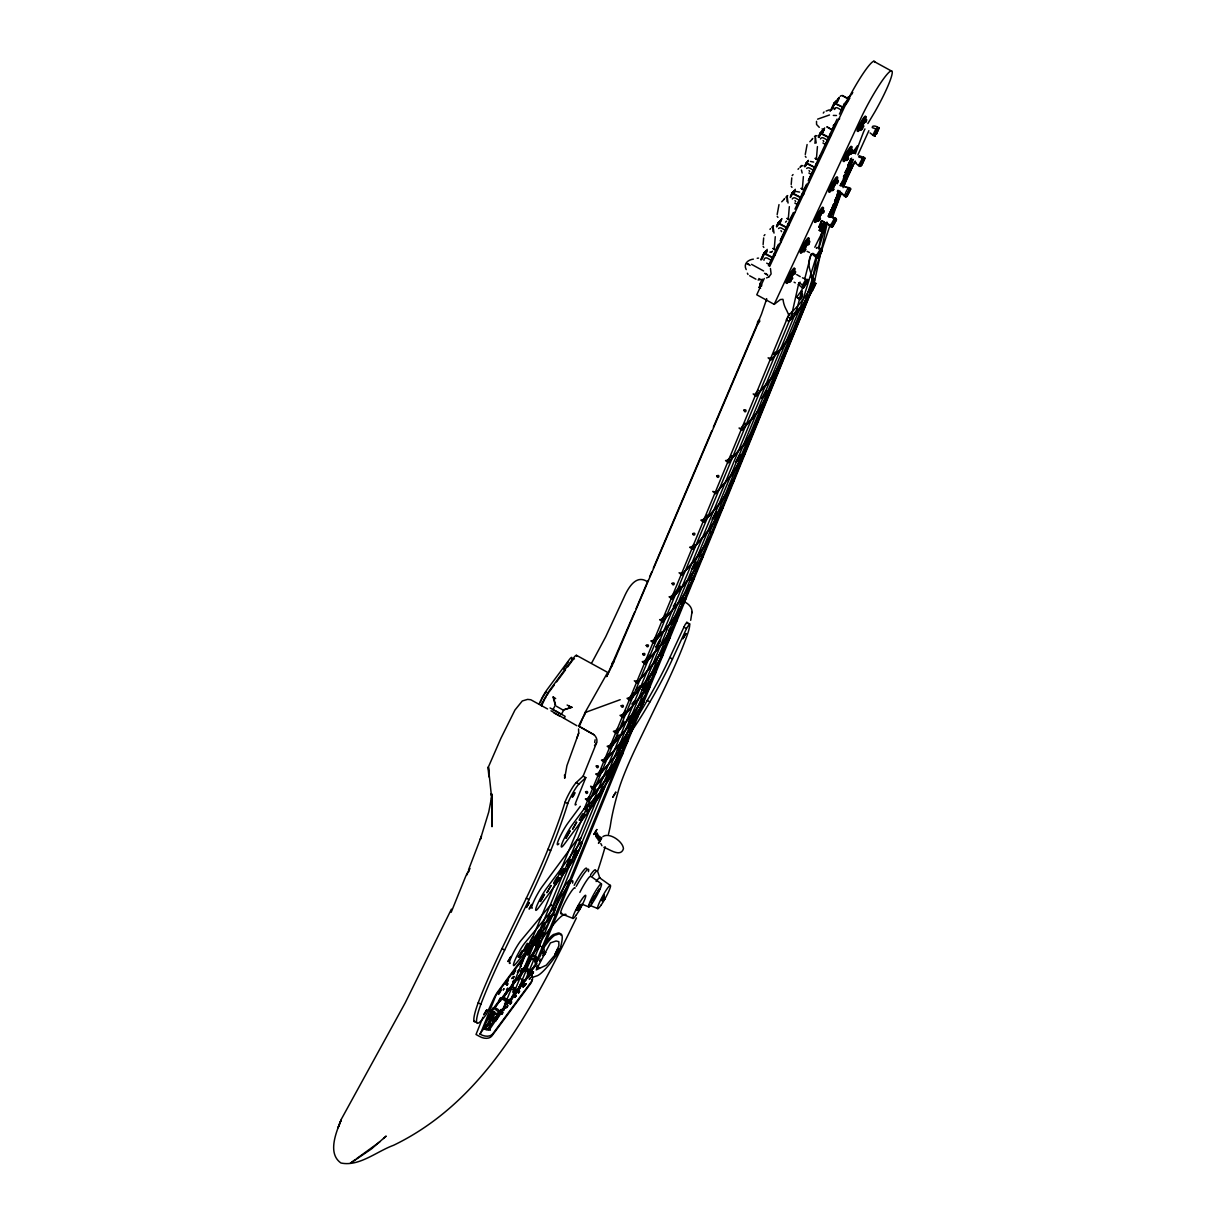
<?xml version="1.0" encoding="UTF-8"?>
<svg xmlns="http://www.w3.org/2000/svg" width="1226" height="1226" viewBox="0 0 1226 1226"><rect width="100%" height="100%" fill="white"/><g stroke="black" fill="none" stroke-linecap="round" stroke-linejoin="round"><path stroke-width="1.5" d="M822.14 229.078L821.849 230.519L819.213 230.381A2.268 1.532 22 0 0 821.987 228.526M822.14 230.243L824.868 223.163L821.466 220.649L818.907 226.979L821.42 228.343M492.178 794.678L492.009 826.707L491.595 797.789L491.81 799.383L488.362 767.062L500.944 738.221L514.951 710.038L522.291 700.965L527.594 699.387L530.781 699.74L547.578 708.98M763.108 244.572L763.66 237.951M777.161 214.535L779 204.604M791.214 184.498L791.766 177.877M805.267 154.461L807.106 144.53M522.582 983.85L517.602 991.895M524.1 982.991L522.843 984.693M772.932 231.53L773.238 227.729L774.02 233.093M786.985 201.493L787.307 197.692L788.073 203.056M814.938 143.319L815.413 137.618L816.194 142.982M863.625 157.449L859.349 155.748L858.675 156.913A26.19 23.233 43.1 0 0 862.491 158.031L863.886 159.395L860.652 166.307C858.369 165.786 862.798 160.437 863.64 158.66M488.132 1025.687L488.515 1024.584L487.657 1025.258M498.66 1012.078L494.323 1008.554L494.798 1007.527L497.787 1009.274A3.877 2.82 36.5 0 1 499.564 1013.58A3.877 2.82 36.5 0 1 495.396 1014.408L492.408 1012.661L486.017 1027.955L488.27 1028.66L496.423 1016.584L497.741 1017.35L489.235 1030.009L486.094 1029.871L484.193 1027.051L491.565 1010.868L496.959 1013.749L498.568 1012.998L499.258 1010.929M505.189 1004.079L505.281 1003.144L504.545 1003.788M536.406 959.207L537.187 958.134L534.858 960.648L529.463 957.751L525.617 966.027M844.316 196.39C845.419 193.938 846.798 187.532 849.848 188.605L846.201 196.804L841.036 193.493L841.925 193.386A26.19 25.562 63.3 0 1 844.944 196.099L846.951 196.344L850.675 189.049L849.312 187.67L844.821 186.919A26.19 25.562 63.9 0 0 848.698 187.976M845.45 197.018L849.848 188.605M850.476 188.314L848.101 193.739M802.31 296.861L801.482 290.715L796.639 297.121L798.77 298.7L801.114 298.577M579.944 907.945L580.496 906.75M830.217 226.212L834.4 218.366L836.086 218.473L832.117 226.611L826.968 223.285L827.427 223.944A26.19 25.838 -21.6 0 1 830.416 226.657L832.76 226.611L836.484 219.684L832.76 217.707M831.366 226.841L836.086 218.473M835.136 218.381L834.891 219.086M836.27 219.01L835.657 220.649M505.434 1003.343L508.621 999.849M527.349 973.505L529.019 972.816L528.712 970.9L524.897 968.279L525.418 967.268L528.36 969.092A3.877 2.82 36.5 0 1 528.988 974.363M498.568 1012.998L499.396 1011.297M514.69 990.041L514.828 989.045L514.491 990.302M528.789 971.421L529.034 970.486M535.854 960.51L537.294 958.18M801.835 249.598L807.014 240.771M515.303 991.742L515.61 990.547L514.644 992.309L512.545 991.972M594.656 742.45L595.116 739.768M766.219 301.182L766.648 298.623M599.146 889.31L597.675 892.267L599.192 889.371M507.87 1001.841L508.56 1000.232M538.75 958.088C536.191 963.176 539.563 955.805 538.612 958.793M542.704 953.414C544.559 949.476 542.474 954.012 542.75 953.123M802.815 287.911L807.106 281.643L803.536 287.803L801.666 287.282A26.19 20.352 19.7 0 0 798.632 284.769L799.015 282.762L804.179 285.964L807.934 280.126L804.179 285.964M803.536 287.803L807.336 282.286M807.98 280.447L807.719 279.39L803.459 286.087M492.147 794.126L488.76 811.949L480.347 839.381L481.45 836.071L468.547 869.832M809.88 292.539L816.822 257.307M818.646 248.035L822.309 229.492M506.675 1001.535L507.012 1000.278M528.59 971.682L528.927 970.44M787.628 279.513L787.828 280.248M827.198 223.285L813.497 286.179L539.823 957M499.947 1013.074L501.02 1010.73L499.626 1013.366M507.825 1001.381L507.349 1002.408M508.545 1002.393L509.541 1001.213M520.744 983.696L520.345 984.938L520.835 983.758M791.475 315.741L798.785 283.16M491.013 1024.63L488.837 1024.154L490.691 1019.158L489.925 1022.699M564.558 776.732L564.68 778.311L566.918 765.683L578.703 733.117L578.565 728.934M516.958 991.206L518.46 989.765M521.387 985.183L522.399 983.727M523.042 984.417L523.793 982.838M522.184 950.502L518.169 957.138L519.487 955.728M539.271 929.967L535.256 936.603L536.574 935.193M535.026 966.609L536.145 964.295L534.812 966.563M802.739 286.685L796.655 310.27L511.411 998.746L508.836 999.987M804.593 279.421L811.137 254.012M599.514 838.354L598.38 840.285L594.916 832.684M690.682 620.325L691.954 612.249M877.54 127.918C878.398 126.339 871.487 124.669 872.238 127.596A26.19 19.049 36.6 0 0 875.946 128.837L877.418 130.125L874.766 136.163L877.418 130.125M785.529 222.151L786.556 221.155M766.465 299.558L761.407 314.362L713.379 427.138M799.582 192.114L796.318 191.471M813.635 162.077L810.371 161.434M801.436 304.6L816.393 256.142M818.616 248.955L826.922 222.029M590.457 902.275L593.001 898.535M591.468 900.88L590.809 902.98L591.897 900.206M830.615 187.624L830.753 188.697M835.105 181.157L835.412 179.64L835.197 181.065M840.117 192.084L837.021 198.106L838.936 192.865L836.76 196.237L834.569 201.524L840.331 192.574M832.117 226.611L836.285 219.239M830.523 187.731L830.6 188.988M830.247 224.419L805.85 298.684L524.743 981.658M832.623 217.171L840.362 193.616M557.891 948.847L554.704 954.916L558.887 945.798L558.826 941.675L556.068 940.986L550.443 942.886L536.237 969.919L546.26 965.184L554.137 955.882M816.363 248.372L816.868 247.391A26.19 24.045 11.3 0 0 820.776 248.541L822.125 249.874L817.987 256.586L812.823 253.322L812.869 254.701A26.19 24.06 11.6 0 1 815.857 257.337L818.003 257.721L819.382 255.912L821.895 251.069L820.546 249.721M816.087 256.157L820.776 248.541M817.236 256.786L821.926 249.169M821.696 250.349L820.746 252.51M816.148 218.657L819.382 212.129M823.443 212.665C823.964 207.439 815.029 225.875 820.47 218.412M801.804 249.276L803.674 245.185M842.921 185.57L843.227 184.084L841.726 185.938M794.846 273.812C795.965 268.341 787.184 284.34 791.184 280.493M507.947 1000.952L507.089 1002.653M579.729 906.152L578.396 909.248M499.288 1011.235L497.955 1013.611M580.48 906.903L578.365 910.32M501.051 990.21C501.526 986.7 496.04 998.408 499.687 992.891M553.003 906.811L553.125 905.83L552.604 906.397M846.614 101.942L846.492 102.923M601.368 838.431L600.602 840.208M576.894 738.037L578.703 733.117M837.358 191.578L837.818 190.306M793.605 193.034L795.322 189.294M527.624 944.342C528.483 939.223 520.728 955.437 525.709 948.035M533.31 937.492C534.567 932.756 527.471 945.154 530.398 942.717M816.516 121.343L816.562 124.47L819.259 127.335M507.84 1000.906L506.43 1003.236M858.997 127.014L861.096 122.585M492.5 1014.791L492.484 1017.626L495.503 1019.496L496.974 1019.158L505.648 1006.607L503.595 1010.224L502.108 1010.561M493.817 1015.603L493.802 1017.013L495.304 1017.948L497.741 1014.73L499.043 1015.542M845.281 156.177L845.112 158.062M563.73 869.632C565.462 864.391 558.167 876.329 560.772 874.766M589.323 806.294C591.085 800.471 583.024 814.938 586.825 810.8M865.725 122.431C867.947 115.045 857.694 133.465 862.552 128.194M451.183 912.282L465.405 877.065A7.356 0.935 -61.3 0 1 470.033 868.529M482.983 1017.212L476.01 1034.483L479.366 1036.322A9.287 6.253 22 0 0 491.871 1035.985L530.889 983.267A9.287 6.253 22 0 0 531.686 979.942M474.86 1021.856A43.186 5.486 -61.3 0 1 473.926 1020.921A80.426 10.206 -61.3 0 1 478.201 1002.776A161.817 20.551 -61.3 0 1 501.97 948.572L526.337 898.152A177.203 22.497 -61.3 0 0 547.991 849.22A292.324 37.117 -61.3 0 0 565.048 802.156A13.103 1.67 -61.3 0 1 570.381 791.107A13.103 1.67 -61.3 0 1 576.266 782.54L583.116 776.135L596.602 742.741A8.505 6.176 36.5 0 0 594.212 734.864L578.672 726.114L594.212 734.864M529.05 972.57L528.835 972.479A9.287 6.253 22 0 1 531.747 981.152L492.714 1033.886A9.287 6.253 22 0 1 480.224 1034.208L496.116 994.945L541.264 934.243L535.563 949.093M583.116 776.135L585.798 777.606L575.944 801.988A9.256 1.18 -61.3 0 0 576.205 804.394M819.213 230.381L821.91 223.868L824.868 223.561M819.826 230.488L822.385 224.159M820.378 230.672L822.937 224.343M821.543 228.174L824.102 221.845L821.864 220.619L819.305 226.963L821.068 224.573M820.914 230.749L823.474 224.404M821.849 228.68L824.408 222.35M821.42 230.687L824.7 222.749M821.849 230.519L824.868 223.163M538.214 948.893L540.497 942.748L536.605 947.683M876.329 134.232L878.965 128.178L876.329 134.232L874.552 133.726M845.204 156.208L844.53 158.384L845.404 157.847M621.306 753.821L624.203 746.757M625.643 743.217L808.026 295.941M811.627 287.099L814.508 280.034C809.589 272.387 806.371 262.134 811.673 253.828M579.27 726.574L585.032 712.551L607.161 673.319M589.461 796.348A472.378 318.775 22.3 0 1 587.239 798.708L585.369 798.954L588.036 801.084L606.962 779.154L622.072 755.124L622.716 753.546L621.275 752.733A472.378 318.775 22.3 0 1 617.475 759.262L599.775 781.851L593.093 788.87L591.637 788.073L590.625 786.218L593.736 787.291L612.571 765.484L627.605 741.546L625.934 741.286M601.935 769.039A460.394 310.684 22.3 0 1 597.583 773.729L595.698 773.974L598.38 776.104L617.076 754.465L631.972 730.727L632.616 729.148L630.961 728.872M609.766 752.856A454.172 306.5 22.3 0 1 603.33 759.859L601.46 760.12L604.127 762.25L622.716 740.765L637.489 717.179L638.148 715.601L636.692 714.804M619.176 734.757A448.777 302.853 22.3 0 1 609.092 746.006L607.207 746.251L609.889 748.381L628.371 727.033L643.052 703.586L643.696 701.992L642.026 701.732M617.873 728.336A440.042 296.968 22.3 0 1 615.283 731.064L613.398 731.324L616.08 733.439L634.409 712.321L644.524 697.042L649.565 687.51L648.125 686.713A440.042 296.968 22.3 0 1 644.493 693.027M625.72 711.034A433.069 292.248 22.3 0 1 621.889 715.11L620.019 715.371L622.685 717.486L640.891 696.537L655.91 671.909L654.255 671.633M633.995 692.675A426.219 287.635 22.3 0 1 628.953 698.084L627.068 698.33L629.75 700.46L647.818 679.679L662.071 656.799L662.714 655.22L661.274 654.423M650.301 654.761A411.047 277.382 22.3 0 1 644.125 661.412L642.255 661.657L644.922 663.787L662.699 643.405L676.66 620.908L677.304 619.329L675.863 618.532M661.197 631.39A402.925 271.911 22.3 0 1 652.722 640.662L650.853 640.907L653.519 643.037L671.143 622.869L680.782 608.234L685.595 599.008L684.139 598.211A402.925 271.911 22.3 0 1 680.706 604.265M666.408 614.211A394.695 266.364 22.3 0 1 661.534 619.391L659.649 619.651L662.331 621.766L679.786 601.828L693.426 579.76L694.069 578.182L692.629 577.385A394.695 266.364 22.3 0 1 690.958 580.404M680.43 586.166A385.975 260.464 22.3 0 1 670.99 596.541L669.105 596.801L671.787 598.916L689.058 579.208L702.529 557.386L703.172 555.807L701.732 555.01M693.947 544.497A365.026 246.334 22.3 0 1 691.556 546.965L689.686 547.21L692.353 549.34L709.21 530.199L722.252 508.943L722.896 507.365L721.455 506.568A365.026 246.334 22.3 0 1 719.049 510.92M707.402 515.012A355.417 239.852 22.3 0 1 702.743 519.901L700.858 520.161L703.54 522.276L720.198 503.411L729.194 489.634L733.684 480.853L732.244 480.056A355.417 239.852 22.3 0 1 729.056 485.772M731.983 455.582A332.077 224.097 22.3 0 1 727.447 460.302L725.562 460.547L728.244 462.677L744.412 444.471L756.749 424.15L757.407 422.572L755.737 422.311M588.036 801.084L607.606 777.575L622.716 753.546M593.093 788.87L593.736 787.291M598.38 776.104L617.735 752.887L632.616 729.148M604.127 762.25L623.375 739.186L638.148 715.601M609.889 748.381L629.015 725.455L643.696 701.992M616.08 733.439L635.053 710.743L645.167 695.464M622.685 717.486L641.535 694.958L651.558 679.802M629.75 700.46L648.462 678.101L662.714 655.22M637.643 681.35L634.317 680.813L636.999 682.928L655.573 660.768L669.672 638.087L668.231 637.29A418.618 282.501 22.3 0 1 664.707 643.451M644.922 663.787L663.358 641.826L677.304 619.329M653.519 643.037L671.787 621.291L681.426 606.655M662.331 621.766L680.43 600.25L694.069 578.182M671.787 598.916L689.717 577.63L703.172 555.807M682.376 573.354L679.066 572.803L681.733 574.933L694.177 560.665L708.705 539.808L712.689 532.421L711.019 532.145M789.82 313.764L786.28 319.94L788.839 321.35L790.663 319.526L791.276 315.94L800.21 307.45M692.353 549.34L709.869 528.621L722.896 507.365M703.54 522.276L720.842 501.832L729.838 488.055M716.061 492.009L712.735 491.457L715.417 493.588L727.432 479.872L741.362 459.857L745.132 452.746L743.462 452.471M728.244 462.677L745.056 442.892L757.407 422.572M742.374 428.579L739.048 428.043L741.73 430.157L758.266 410.741L770.342 390.803L768.901 390.006A319.542 215.638 22.3 0 1 766.679 394.098M756.503 394.496L753.178 393.96L755.86 396.075L772.089 377.087L780.364 364.291M771.43 358.39L768.104 357.854L770.786 359.969L782.111 347.219L794.954 328.629L798.387 321.994L796.716 321.733M788.839 321.35L791.95 316.369M790.663 319.526L789.988 319.097L791.046 319.143L792.333 315.986M797.528 310.484L795.873 314.04L795.184 313.626L796.839 310.071M795.536 313.228L796.226 313.641L800.701 308.354L815.872 283.436L813.313 282.011L811.076 285.045M800.317 307.527L803.398 304.906L806.723 298.837M810.463 293.137L533.325 968.908L530.766 970.134M715.417 493.588L731.861 475.014L745.132 452.746M804.716 301.611L805.421 301.994L807.52 298.991L810.723 292.692M813.604 285.98L812.056 289.597L812.792 289.949L814.34 286.332M681.733 574.933L698.789 555.516L712.689 532.421M733.684 480.853L733.041 482.431L731.6 481.634M685.595 599.008L684.951 600.587L683.495 599.79M649.565 687.51L648.922 689.089L647.466 688.292M655.91 671.909L655.266 673.488L653.826 672.691M636.999 682.928L654.914 662.346L669.672 638.087M617.368 759.292L627.605 741.546M812.302 289.137L813.037 289.489L815.872 283.436M837.205 183.364C839.795 175.579 829.358 193.8 834.017 189.095A6.161 0.782 -61.3 0 1 832.684 189.294A6.161 0.782 -61.3 0 1 837.297 181.08A6.161 0.782 -61.3 0 1 837.159 183.747M800.716 306.362L518.567 988.815M812.409 275.835L811.26 277.367L814.508 280.034A210.719 142.201 22.3 0 1 803.689 298.608L800.317 302.914A210.903 142.323 22.3 0 1 788.701 314.898L584.066 809.145L592.419 801.973L601.169 791.674L609.445 778.97L618.425 760.902M790.739 317.503L502.905 1009.075L500.407 1010.408M817.987 256.586L822.125 249.874M520.437 966.747L521.142 965.414M802.31 285.459L805.926 279.252L807.75 279.819M598.196 891.149L599.652 889.279M808.624 244.449C811.428 235.821 800.134 256.694 806.049 249.184M634.593 612.172L606.625 676.66L612.356 665.013M636.095 608.648L648.094 580.45M649.596 576.925L651.849 571.653M653.351 568.128L711.877 430.663M759.706 320.017A5.594 3.785 23.1 0 0 757.745 324.062L612.065 665.856A5.594 3.785 23.1 0 1 614.027 661.81M787.92 278.7L791.598 272.003M859.702 127.366L861.296 123.642L859.349 126.125M466.968 874.858L467.566 873.571M522.506 961.475C523.992 956.173 517.188 970.256 521.801 962.87M529.739 951.698C531.64 946.794 525.525 956.801 527.9 954.901M537.678 959.207L537.524 960.602M838.722 190.888L837.91 193.11L839.212 191.179M539.011 930.657L538.168 932.434M851.472 94.264A10.191 1.287 -61.3 0 1 848.315 97.053L847.335 99.076M849.511 98.494L848.315 97.053M829.343 217.109L840.714 192.788M843.059 187.624L854.783 161.74M857.909 154.844L868.866 130.692M838.599 190.505L837.067 194.796L839.028 192.145M635.758 719.386A69.453 8.812 -61.3 0 0 647.251 700.429A67.415 8.551 -61.3 0 0 669.825 657.504L685.104 624.632L686.805 622.333L689.64 623.881A57.224 7.264 -61.3 0 1 686.775 636.325A152.668 19.386 -61.3 0 1 662.346 692.843L637.811 743.615A103.26 13.103 -61.3 0 0 619.038 788.533A430.326 54.634 -61.3 0 0 610.655 823.703L610.211 826.569A466.217 59.185 -61.3 0 1 608.464 834.216M628.003 736.044A69.453 8.812 -61.3 0 0 649.933 701.9A67.415 8.551 -61.3 0 0 672.507 658.975L686.775 627.988L689.64 623.881M859.794 125.037L858.782 128.378M582.365 816.01C585.676 808.041 576.251 823.642 580.281 819.658M556.773 879.364C560.083 871.456 550.643 886.996 554.688 882.996M569.86 861.679C572.849 853.158 562.673 872.851 568.849 863.61M576.419 852.836C579.729 844.867 570.305 860.453 574.32 856.468M851.043 153.802C855.411 143.519 843.381 163.15 848.392 158.399M488.76 1018.668L491.09 1013.657M494.614 1011.465L489.91 1019.955L493.756 1011.665M494.185 1014.132L492.346 1018.254L494.875 1019.725M495.227 1019.143L496.423 1016.584M497.741 1017.35L495.856 1021.089L494.4 1021.473M544.068 951.545A3.877 2.82 36.5 0 0 542.29 947.238L539.317 945.491L532.697 954.426L532.222 955.452L536.559 958.977M539.317 945.491L533.325 953.966M760.779 259.881L763.982 252.847M776.441 226.442L778.035 222.81M790.494 196.405L792.088 192.773M804.547 166.368L806.141 162.951M818.6 136.331L820.194 132.914M830.14 111.321L834.262 102.662M761.346 259.284L764.534 252.249M776.993 225.845L778.587 222.213M790.249 197.509L792.655 192.175M805.099 165.771L806.708 162.353M818.37 137.435L820.761 132.316M831.626 109.099L834.814 102.279M761.898 258.686L765.085 251.652M776.748 226.948L779.016 221.753M790.816 196.911L793.207 191.578M804.869 166.874L807.26 161.755M818.922 136.837L821.313 131.718M831.381 110.202L835.381 101.681M761.53 259.728L765.514 251.192M777.315 226.35L779.705 221.232M792.165 194.597L793.758 190.98M805.421 166.276L807.827 160.928M820.286 134.523L821.88 131.121M832.607 107.827L835.933 101.084M764.472 254.012L766.204 250.456M778.663 224.036L780.257 220.419M792.594 193.938L794.325 190.367M806.785 163.962L808.378 160.33M819.106 137.266L822.431 130.293M834.891 103.888L836.484 100.486M765.622 252.786L767.215 249.368M779.813 222.81L781.406 219.178M821.849 132.623L823.581 129.297M835.105 104.302L837.634 99.245M779.935 223.301L781.943 218.611M821.573 133.757L824.102 128.715M836.178 103.153L838.707 97.881M765.622 254.472L767.215 251.069M793.728 194.398L795.337 190.98M822.646 132.607L824.638 127.918M836.301 103.229L839.228 97.314L837.634 100.716M822.784 132.469L824.378 129.052M837.511 101.927L838.967 98.448M762.204 279.13L759.875 284.11A6.728 0.858 -61.3 0 1 759.139 287.451L760.61 288.263M768.426 265.827L778.556 244.189M780.119 240.848L793.391 212.481M794.954 209.14L806.662 184.115M808.225 180.774L837.097 119.091M839.427 114.11L844.086 104.149L847.978 99.26M765.729 253.721L772.564 257.46L769.269 264.862M772.886 248.48L775.92 250.135L778.112 245.43M781.039 239.177L786.464 227.607L777.728 223.301M786.939 218.427L789.973 220.098L792.165 215.393M804.133 193.677L800.517 197.57L797.298 204.436L794.8 203.072M800.992 188.39L804.026 190.061L806.233 185.356M809.16 179.088L814.692 167.395L807.903 163.61M815.06 158.353L818.094 160.024L820.286 155.319M831.105 134.845L825.42 144.362L822.922 142.998M835.075 123.719L832.148 129.987L826.83 126.799L832.255 129.849M842.691 107.444L841.465 110.064L837.726 108.011A2.621 2.329 43 0 0 834.262 109.482M764.258 278.471L756.764 294.792L774.204 304.354L780.426 299.527L782.893 299.313A5.256 2.023 -79.8 0 1 783.261 300.784L783.368 301.642A28.229 20.535 36.5 0 0 786.74 310.484L788.701 314.898M769.667 266.425L845.373 105.16L844.086 104.149L845.572 104.946L847.626 102.034M859.809 164.805L861.648 165.234L864.882 158.323L863.518 156.943M451.413 909.156L405.254 1002.745L341.242 1119.369L338.054 1127.767L341.073 1120.166C336.139 1132.318 327.25 1153.528 340.981 1163.014C359.095 1166.861 376.857 1151.321 393.577 1145.283C485.864 1100.657 533.8 1005.642 576.435 917.876M847.181 153.771L849.266 149.495M473.926 1020.921L476.608 1022.377A80.426 10.206 -61.3 0 1 480.883 1004.247A161.817 20.551 -61.3 0 1 504.668 950.043L529.019 899.623A177.203 22.497 -61.3 0 0 550.673 850.691A292.324 37.117 -61.3 0 0 567.73 803.628A13.103 1.67 -61.3 0 1 573.063 792.578A13.103 1.67 -61.3 0 1 578.948 784.012L585.798 777.606M821.405 222.396L822.11 221.002M531.119 906.366C533.923 899.455 526.169 913.447 530.337 907.761M500.79 990.823L500.07 992.202M493.159 1008.354L491.09 1011.649L492.852 1008.048M498.507 1001.121L500.576 997.826L498.813 1001.443M514.935 971.942C517.893 964.877 509.924 979.053 514.154 973.337M579.898 840.469L580.603 838.201L578.948 840.592M506.905 990.286L507.809 988.049L506.476 989.857M513.725 980.08L512.805 982.317L514.154 980.509M520.222 971.789L522.291 968.494L520.529 972.095M812.777 138.446L812.102 139.243M798.724 168.483L798.049 169.28M784.671 198.52L783.996 199.317M770.602 228.557L769.943 229.354M816.363 159.38L817.435 146.584M802.31 189.417L803.382 176.621M788.257 219.454L789.329 206.658M774.188 249.491L775.276 236.695M840.454 191.256L828.148 216.45L831.504 209.309L829.174 214.964L833.159 209.631L836.607 201.984L835.167 206.382L828.715 216.588M842.921 186.229L855.242 161.035M521.081 952.97L521.556 952.035M558.857 951.223L560.588 947.07A101.513 12.888 -61.3 0 0 558.949 933.936L555.96 934.932A54.879 6.973 -61.3 0 0 545.325 945.537A18.329 2.329 -61.3 0 0 542.857 949.246M596.495 837.71L596.832 836.806M849.174 99.183L848.04 101.329M488.668 1023.894L487.519 1025.656L488.638 1024.584M489.695 1028.415L490.446 1026.698L489.572 1027.005M497.22 1017.887L497.695 1016.875L496.867 1017.09M504.407 1008.262L505.005 1006.914M504.514 1008.17L503.779 1009.826L502.032 1009.826M511.748 998.225L512.299 997.044M511.027 999.987L511.763 998.316M519.088 988.233L520.008 986.087M518.261 990.271L518.981 988.631L518.092 988.968M526.215 978.838L525.632 980.11L523.885 980.11M579.821 908.696L579.055 910.443L581.369 906.106L579.944 908.297M593.599 799.567L592.204 803.061L592.924 802.586M615.253 767.951L601.2 791.644L584.266 809.237M562.826 871.471L563.316 870.521M575.622 854.645C569.799 868.253 584.833 840.622 575.392 854.767M833.465 182L835.121 179.808L830.983 186.72L832.776 183.134M834.554 222.887L835.151 221.722M491.856 1011.986L493.143 1009.688M529.755 958.885L530.322 957.797M846.829 196.482L850.675 189.049M839.09 119.443L839.626 118.631M507.227 1001.749L502.982 998.117L510.108 988.187L513.05 990.01A3.877 2.82 36.5 0 1 514.675 994.332M505.02 994.592L506.706 991.374L494.798 1007.527M510.108 988.187L502.982 998.117M517.801 978.517L522.015 970.456L528.636 961.536M518.721 977.98L520.422 974.731M526.107 966.364L527.793 963.146M531.502 959.345L532.038 958.349L534.965 960.173A3.877 2.82 36.5 0 1 536.605 964.494M812.792 289.949L809.436 295.849M573.891 795.306C577.952 786.831 569.155 801.513 573.492 795.996M507.319 982.424C511.349 973.934 502.599 988.631 506.92 983.114M543.026 935.162C547.057 926.672 538.306 941.369 542.643 935.852M578.549 908.512L578.09 909.845M579.653 907.93L579.806 907.225M558.091 952.004C562.106 943.974 553.907 956.648 557.309 953.307M526.782 946.135C519.533 962.502 535.425 933.691 526.659 946.687M577.385 910.29L580.48 904.527M580.143 906.167L577.844 910.305L580.909 906.106L580.128 906.642M578.059 910.305L580.067 906.167M603.82 899.072L603.958 898.214M860.407 123.933L861.035 122.753M503.181 990.026L503.809 988.922M862.491 163.027L864.621 157.602M581.339 817.941L581.875 816.976M578.304 907.501L577.216 909.784L578.473 907.225M564.389 718.344L565.109 716.352L555.148 710.559M603.882 895.7L601.614 900.053L603.974 895.792M602.456 900.911L604.464 897.294M504.805 995.635L513.832 981.842M512.299 985.122L514.062 981.949M515.732 990.332C515.027 992.83 514.184 986.24 511.273 987.16L518.429 977.245L521.341 979.099A3.877 2.82 36.5 0 1 522.889 983.436M518.429 977.245L511.273 987.16M517.449 980.003L524.605 970.088L527.517 971.957A3.877 2.82 36.5 0 1 529.065 976.279M518.475 977.965L520.238 974.793M524.054 971.069L524.605 970.088M820.148 253.675L817.037 258.058M852.07 159.656L847.733 165.648L850.844 158.767M832.316 227.055L836.484 219.684M500.208 1001.32L502.231 998.087M520.376 966.701L521.035 965.644M522.123 971.482L524.146 968.249M508.1 1000.631L508.913 999.91M591.913 662.546L605.705 636.8L623.927 597.568C627.743 588.848 635.635 573.967 647.159 581.553M854.323 153.066L857.464 145.771L853.143 151.978M506.89 985.336L507.702 984.049M513.066 978.179L513.878 976.892M529.034 953.092L528.253 954.395M600.219 840.913L598.441 843.319L601.43 837.925M818.723 214.611L816.21 218.933L819.29 212.359M520.023 954.885L520.56 953.951M793.053 174.567L792.165 175.609M764.932 234.641L764.043 235.683M822.033 153.296L822.876 152.315M807.98 183.333L808.808 182.352M793.927 213.37L794.755 212.389M779.859 243.407L780.701 242.426M512.912 978.363L514.092 976.524M518.95 969.95L517.341 972.448M508.346 990.256L509.725 988.018M599.483 889.586C595.897 895.332 602.027 884.911 598.748 890.061M601.859 837.971L595.192 834.017L595.606 834.891M863.211 127.182L863.901 126.017M587.346 810.018L587.882 809.099M555.209 882.199L555.746 881.295M561.753 873.356L562.29 872.452M489.741 1017.841L490.4 1016.752M534.444 966.824L532.299 968.356M824.071 111.949L823.274 113.068M833.205 125.757L833.956 124.715M833.251 225.124L833.91 224.051M853.817 153.357L855.763 149.051L852.545 153.434M804.333 244.035L806.11 241.353M503.411 989.627L503.978 988.738M851.503 160.146L848.653 163.993L851.656 158.123M817.773 257.828L821.895 251.069M557.861 953L556.022 955.759A101.513 12.888 -61.3 0 1 536.911 975.865L533.938 976.861A67.537 8.582 -61.3 0 1 531.885 972.632M468.347 872.176L469.083 871.042M535.486 944.618C541.509 933.691 532.528 946.702 535.134 945.123M517.878 971.436L518.46 970.548M530.153 972.846L531.486 970.594L530.276 972.8M530.873 942.043L531.41 941.2M507.089 984.907L507.916 983.681M511.671 978.578L512.744 977.045M861.694 121.65L862.322 120.684M875.946 128.837L872.774 135.304L875.042 135.963M877.096 129.466L874.429 136.086M875.701 134.354L878.751 127.443L878.69 128.393M861.832 164.131L860.943 165.433M861.786 121.42L862.445 120.409M599.928 793.115L600.433 792.318M502.384 1013.044C500.177 1017.319 504.361 1009.35 502.369 1013.504M540.283 959.943C538.076 964.218 542.26 956.249 540.268 960.387M847.457 194.827L846.093 196.727L850.062 189.371M518.46 987.497L519.747 988.325L517.418 989.643M526.26 979.267L523.793 980.386M510.89 1002.776L511.656 1001.765L510.093 1004.293L511.487 1002.148L510.277 1003.895L510.813 1003.205M532.82 972.938L533.54 971.866L532.007 974.44L533.295 972.157L532.207 974.042L532.743 973.367M537.463 966.655L538.245 965.628L536.666 968.157L538.061 966.011L536.865 967.758L537.402 967.084M791.46 272.279L788.012 278.624L790.172 275.589M842.676 183.915L845.618 177.985L840.99 185.739M562.887 709.946L556.543 706.314M519.104 991.911C516.667 996.064 521.265 988.325 519.012 992.324M523.763 985.627L524.529 984.601L522.92 987.114L524.299 984.938L523.134 986.715L523.655 986.026M513.188 996.094L514.046 994.592M798.356 284.585L800.072 282.103M848.361 98.632L849.02 97.758M840.239 185.708L840.99 184.62M504.821 1007.987L505.602 1006.868M512.207 997.949L510.629 999.313M542.551 955.59L544.635 952.617M833.91 103.199L842.86 107.275L835.963 103.582M819.857 133.251L828.623 137.496M805.788 163.288L814.692 167.395M791.735 193.325L800.517 197.57M763.629 253.399L772.395 257.644M848.821 149.986L845.756 155.12L848.974 149.71M862.491 158.031L858.675 165.403L859.962 166.506M863.886 159.395L860.652 166.307M861.648 165.234L864.882 158.323M594.503 745.577L596.602 742.741M818.907 226.979L820.792 224.435M821.91 223.868L821.772 224.036A2.268 1.532 22 0 0 824.776 224.174A2.268 1.532 22 0 0 824.102 221.845M757.745 324.062L759.844 321.227M796.762 297.09L799.429 298.792L802.448 293.842M554.382 684.874L549.922 690.897A12.061 1.532 -61.3 0 0 549.248 691.832M556.604 681.871L565.508 669.84M567.73 666.837L572.19 660.829M580.327 806.325L567.914 823.09A13.884 1.762 -61.3 0 0 558.964 838.952A13.884 1.762 -61.3 0 0 558.903 843.749M586.61 805.482L571.944 825.297A13.884 1.762 -61.3 0 0 562.428 842.461A13.884 1.762 -61.3 0 0 564.266 844.3L597.001 800.088A13.884 1.762 -61.3 0 0 605.307 785.651M529.463 957.751L536.068 948.832M491.565 1010.868L498.185 1001.933M494.323 1008.554L501.419 998.608L504.392 1000.339A3.877 2.82 36.5 0 1 506.185 1004.661M516.713 979.16L520.023 974.685M524.897 968.279L532.038 958.349M479.81 1033.993L486.63 1024.783M491.059 1024.231L489.634 1024.66L489.848 1023.051M514.644 992.309L515.257 991.466M531.226 970.195L533.433 967.222M513.571 995.481L506.966 1004.416L505.664 1003.588M524.268 981.229L526.475 978.256M514.246 995.773L519.747 988.325M819.903 211.439L821.129 210.121A8.475 1.073 -61.3 0 1 823.244 209.263M832.638 226.059L831.565 227.285M820.025 211.163L821.374 210.06M513.311 995.88C511.472 998.761 515.518 991.803 513.863 995.267M508.667 1002.163C506.813 1005.059 510.874 998.087 509.204 1001.565M521.51 984.953L520.973 985.827M516.851 991.236L516.223 992.095L517.954 989.658M604.249 897.693L602.686 901.141M815.321 136.055L817.114 135.764M803.061 165.801L801.743 165.541L800.042 167.364M769.851 252.173L771.644 251.897M795.873 314.04L791.046 319.143M856.07 162.445L855.472 163.012L858.828 165.878M863.027 119.627L863.809 118.891M528.452 976.555L527.057 978.654M603.636 787.598L599.928 794.892L603.882 787.444M842.967 96.057L847.074 98.31M821.956 133.557L828.791 137.312M818.094 160.024L815.474 158.399M818.278 161.679L816.041 164.085L817.313 165.096M793.789 193.693L800.685 197.386M804.026 190.061L801.406 188.436M779.782 223.684L786.617 227.423M789.973 220.098L787.353 218.473M790.172 221.753L787.92 224.159L789.207 225.186M775.92 250.135L773.299 248.51M761.852 280.172L758.833 278.517M761.346 284.922L759.875 284.11L761.346 284.922A6.728 0.858 -61.3 0 1 761.453 286.21M534.367 965.782L533.923 966.287M785.989 197.401L787.69 195.578L786.356 196.819M771.936 227.438L773.637 225.63L772.303 226.856M809.85 141.71L812.179 139.335M781.728 201.8L784.073 199.424M741.73 430.157L752.733 418.51L762.082 405.898L769.698 392.381L768.242 391.584M755.86 396.075L766.648 384.719L775.782 372.382L783.843 357.563L782.403 356.766M770.786 359.969L781.452 348.797L790.448 336.629L797.728 323.572L796.287 322.775M504.284 1007.082L505.679 1004.446L504.545 1006.761M814.478 136.745L815.811 135.519M800.409 166.782L801.743 165.556M772.503 251.192L771.169 252.433M817.604 119.152L829.496 114.968M829.757 216.941L828.96 214.335A2.268 1.532 22 0 1 829.282 217.324M383.569 1138.525L386.159 1136.088L371.447 1148.946L350.299 1163.321L355.233 1159.551M801.007 298.623L802.509 294.638M379.83 1141.82L356.459 1158.769M527.41 978.348L528.789 976.218M768.886 276.907L771.108 273.95L770.449 268.509M602.901 836.576C609.475 832.01 623.145 841.618 623.452 848.744C620.617 857.955 608.816 848.729 603.882 847.365M766.495 277.919L768.855 276.907M826.171 111.06L829.358 109.85M585.032 712.551L620.218 699.694M536.513 968.693L539.854 967.575M753.377 259.146C748.059 259.728 743.155 263.759 746.205 269.582M517.602 990.164L518.399 989.918M503.917 1009.473L502.154 1009.519L503.855 1009.611M487.55 1025.534L488.638 1025.503M489.465 1027.281L490.277 1026.913M488.561 1029.488L489.389 1029.135M510.767 998.96L511.594 998.577M510.522 999.527L511.303 999.282M511.119 999.788L509.265 1000.018M496.76 1017.335L497.541 1017.09M496.269 1018.53L497.051 1018.3M496.101 1018.944L497.005 1018.469M496.055 1019.112L496.699 1017.902M495.886 1019.511L496.729 1019.097M495.779 1019.741L497.189 1016.706M518.981 986.715L519.778 986.486M518.92 986.93L519.701 986.7M517.954 989.275L518.736 989.03M517.893 989.489L518.414 988.57L517.74 989.78M503.488 1008.799L504.269 1008.569M503.411 1009.013L504.208 1008.783M503.273 1009.32L503.809 1008.462M503.212 1009.534L503.993 1009.304M525.295 979.283L526.077 979.053M525.111 979.681L525.908 979.451M525.019 979.957L525.816 979.727M563.654 709.747L571.975 707.31M524.038 980.723L525.51 980.386L525.571 979.022M836.484 115.505L833.328 115.428M509.939 999.359L511.196 998.27M509.51 1001.136L510.997 1000.83L513.142 997.259L511.84 996.432M758.511 258.104L757.208 258.257M758.066 279.988L759.461 279.819M832.071 184.482L832.852 184.39M826.784 223.454L825.19 223.255M835.167 108.884L833.987 108.455M822.064 128.899L823.167 129.297M487.596 1029.273L488.592 1029.38M571.607 707.218L563.807 709.946L561.355 714.375L550.076 707.938M509.372 999.803L511.273 999.435L511.15 998.424M748.749 264.126L746.94 263.697L750.143 265.46M751.538 264.341L763.599 270.961M832.515 217.646L831.029 216.787A26.19 25.838 -22.2 0 0 834.937 217.845M601.261 839.12L595.836 836.117M589.17 905.11L597.828 908.589M581.921 904.144L588.848 906.933M560.91 913.585L573.048 918.458M802.417 277.796L802.739 277.919A26.19 20.336 19.5 0 0 805.298 278.823M570.626 706.789L571.868 707.371M807.076 251.361L809.497 252.525M755.936 279.176L749.684 275.758M569.109 706.038L570.872 706.927M554.198 710.268L552.895 709.701L555.363 705.256L552.987 696.797L554.428 697.824M800.21 276.616L796.716 274.593M794.111 282.21L795.306 282.823M567.132 705.027L569.293 706.161M560.129 716.336L553.876 712.904M877.218 127.121L878.368 127.749M873.724 61.3L891.164 70.847A38.542 4.889 -61.3 0 1 874.812 111.949L869.847 120.271A11.555 1.471 -61.3 0 0 867.855 123.535M846.936 97.973L842.385 95.49L840.791 95.812A2.513 2.375 7.9 0 0 840.362 96.318M827.412 140.101L823.673 138.048A2.621 2.329 43 0 0 820.393 138.936M813.344 170.138L809.604 168.1A2.621 2.329 43 0 0 806.662 168.468M808.869 173.035L811.351 174.398M799.291 200.175L795.551 198.137A2.621 2.329 43 0 0 792.272 199.01M785.238 230.212L781.498 228.174A2.621 2.329 43 0 0 778.556 228.542M771.185 260.249L767.445 258.211A2.621 2.329 43 0 0 763.967 260.31M766.694 263.146L769.192 264.51L768.702 263.682M764.534 273.337L767.737 275.099L765.821 273.475M683.694 601.552C688.322 603.391 692.475 607.422 692 612.785M683.801 627.114L686.483 628.586M669.825 657.504L672.507 658.975M576.511 655.343L607.544 672.338M647.251 700.429L649.933 701.9M550.995 710.804L576.879 725.731M576.266 782.54L578.948 784.012M565.048 802.156L567.73 803.628M596.342 837.052L600.786 839.488M547.991 849.22L550.673 850.691M526.337 898.152L529.019 899.623M501.97 948.572L504.652 950.043M478.201 1002.776L480.883 1004.247M812.01 285.183L814.585 286.593M787.582 316.783L790.142 318.193M781.759 358.344L783.199 359.141M755.308 423.353L756.749 424.15M743.033 453.528L744.473 454.325M727.447 460.302L728.888 461.099M720.811 508.146L722.252 508.943M702.743 519.901L704.184 520.698M710.59 533.203L712.03 534M691.556 546.965L692.996 547.761M701.088 556.589L702.529 557.386M691.97 578.963L693.426 579.76M670.99 596.541L672.43 597.338M675.22 620.111L676.66 620.908M661.534 619.391L662.975 620.187M667.572 638.869L669.028 639.665M652.722 640.662L654.178 641.459M660.615 656.002L662.071 656.799M644.125 661.412L645.581 662.209M641.596 702.774L643.052 703.586M628.953 698.084L630.394 698.881M636.049 716.382L637.489 717.179M621.889 715.11L623.344 715.907M630.532 729.93L631.972 730.727M615.283 731.064L616.724 731.861M625.505 742.328L626.946 743.125M609.092 746.006L610.533 746.803M620.617 754.312L622.072 755.124M603.33 759.859L604.77 760.656M597.583 773.729L599.024 774.525M587.239 798.708L588.695 799.505M802.325 304.768L801.283 304.784L800.701 308.354M532.697 954.426L535.685 956.173A3.877 2.82 36.5 0 1 537.662 959.789A3.877 2.82 36.5 0 1 534.996 961.766M489.802 1025.503L491.136 1026.285M554.183 697.686L555.669 698.621M503.503 997.121L506.445 998.945A3.877 2.82 36.5 0 1 508.3 1002.592A3.877 2.82 36.5 0 1 505.526 1004.446M511.809 986.179L514.736 988.033A3.877 2.82 36.5 0 1 516.514 991.696A3.877 2.82 36.5 0 1 513.709 993.489M489.649 1023.051L489.082 1023.817M599.621 877.816L610.287 885.417M590.641 876.161L601.307 883.762M870.092 132.898L873.28 135.458M494.201 1018.515L494.982 1019.112M494.921 1019.281L493.863 1017.932L494.139 1018.714M494.814 1019.511L493.756 1018.162M830.094 134.048L831.381 135.059M801.988 194.122L803.26 195.133M773.867 254.196L775.154 255.223M553.539 697.211L555.608 705.287M823.78 141.496L823.106 140.5M805.313 156.254L806.034 157.326M809.727 171.548L809.053 170.537M791.26 186.291L791.981 187.363M795.659 201.585L795 200.574M777.207 216.328L777.912 217.4M781.606 231.622L780.947 230.611M763.139 246.365L763.859 247.453M821.236 210.274L821.129 210.121A8.475 1.073 -61.3 0 0 815.535 220.695A8.475 1.073 -61.3 0 0 817.757 219.761M747.385 273.214L747.983 274.471M600.786 843.488L601.935 845.741M598.886 836.898L596.97 832.791L595.836 834.799M686.912 622.318L686.958 622.425A57.224 7.264 -61.3 0 1 687.02 623.605M535.318 961.981L535.747 962.977M513.403 991.819L513.832 992.815M521.663 980.907L522.077 981.903M801.36 290.731L801.896 292.064M489.94 1026.514L490.139 1027.419M489.833 1026.79L490.002 1027.802M497.082 1016.936L497.312 1017.856M519.18 986.639L519.395 987.62M564.435 775.077L564.818 776.61M801.436 170.031L802.141 173.019M491.028 793.774L491.243 795.291M774.204 304.354L862.445 114.983A38.542 4.889 -61.3 0 1 891.164 70.847M578.672 726.114A13.547 1.716 -61.3 0 1 585.292 713.685M586.074 712.475A13.547 1.716 -61.3 0 1 586.825 711.371M576.634 656.171A15.371 1.946 -61.3 0 0 573.324 658.255L549.953 689.809A13.547 1.716 -61.3 0 0 541.11 705.548M845.005 105.436A38.542 4.889 -61.3 0 1 874.766 62.051M864.958 128.929A11.555 1.471 -61.3 0 0 862.935 133.542A510.69 64.84 -61.3 0 0 855.365 153.894M853.373 159.457A510.69 64.84 -61.3 0 0 850.538 167.61A643.114 81.652 -61.3 0 1 843.917 186.229M841.557 192.651A643.114 81.652 -61.3 0 1 836.607 205.83L835.059 209.002A82.295 10.452 -61.3 0 0 831.136 215.929M814.8 247.269A82.295 10.452 -61.3 0 1 827.274 222.948M826.722 223.668A2.268 1.532 22 0 1 825.067 223.423M852.07 93.345A10.191 1.287 -61.3 0 0 852.683 92.364A6.728 0.858 -61.3 0 0 851.993 93.973M849.802 98.172A10.191 1.287 -61.3 0 1 849.787 97.85M759.139 287.451A10.191 1.287 -61.3 0 1 760.917 284.723M786.74 282.7A8.475 1.073 -61.3 0 1 789.835 273.98A8.475 1.073 -61.3 0 1 793.958 270.088M789.054 280.984A8.475 1.073 -61.3 0 1 787.245 280.999A8.475 1.073 -61.3 0 1 793.268 270.057A8.475 1.073 -61.3 0 1 794.034 271.942M791.291 280.57A6.161 0.782 -61.3 0 1 789.973 280.585A6.161 0.782 -61.3 0 1 794.356 272.616A6.161 0.782 -61.3 0 1 794.908 273.996M792.839 278.072A6.161 0.782 -61.3 0 1 792.042 279.405M789.008 281.49A6.161 0.782 -61.3 0 1 790.877 275.865A6.161 0.782 -61.3 0 1 794.509 271.513M802.647 250.196A8.475 1.073 -61.3 0 1 800.547 250.901A8.475 1.073 -61.3 0 1 806.064 240.388A8.475 1.073 -61.3 0 1 808.179 239.683M803.321 250.564A8.475 1.073 -61.3 0 1 801.375 250.824A8.475 1.073 -61.3 0 1 807.382 239.852A8.475 1.073 -61.3 0 1 808.271 241.507M803.781 250.533A6.161 0.782 -61.3 0 1 803.183 249.43A6.161 0.782 -61.3 0 1 807.183 242.12A6.161 0.782 -61.3 0 1 808.47 241.951M804.854 251.115A6.161 0.782 -61.3 0 1 804.593 249.23A6.161 0.782 -61.3 0 1 809.068 241.66A6.161 0.782 -61.3 0 1 808.547 244.863M816.148 220.711A8.475 1.073 -61.3 0 1 817.144 215.27A8.475 1.073 -61.3 0 1 822.861 207.853M818.876 218.826A6.161 0.782 -61.3 0 1 817.16 219.791A6.161 0.782 -61.3 0 1 820.73 212.634A6.161 0.782 -61.3 0 1 823.075 210.428M819.949 219.408A6.161 0.782 -61.3 0 1 818.447 219.776A6.161 0.782 -61.3 0 1 822.784 211.791A6.161 0.782 -61.3 0 1 823.535 212.818M830.37 190.398A8.475 1.073 -61.3 0 1 829.297 189.31A8.475 1.073 -61.3 0 1 834.737 179.241A8.475 1.073 -61.3 0 1 836.745 178.567M831.029 190.766A8.475 1.073 -61.3 0 1 830.171 189.172A8.475 1.073 -61.3 0 1 836.025 178.751A8.475 1.073 -61.3 0 1 836.883 180.345M831.412 190.52A6.161 0.782 -61.3 0 1 834.554 182.95A6.161 0.782 -61.3 0 1 836.638 181.908M832.393 189.494A6.161 0.782 -61.3 0 1 831.81 190.183M844.76 159.686A8.475 1.073 -61.3 0 1 843.58 158.828A8.475 1.073 -61.3 0 1 848.974 148.744A8.475 1.073 -61.3 0 1 851.105 147.856M845.434 160.054A8.475 1.073 -61.3 0 1 844.453 158.69A8.475 1.073 -61.3 0 1 850.277 148.239A8.475 1.073 -61.3 0 1 851.273 149.603M845.756 159.886A6.161 0.782 -61.3 0 1 848.423 153.112A6.161 0.782 -61.3 0 1 851.38 150.2M848.545 158.399A6.161 0.782 -61.3 0 1 847.12 158.415A6.161 0.782 -61.3 0 1 851.947 150.093A6.161 0.782 -61.3 0 1 850.875 154.384M860.33 129.328A6.161 0.782 -61.3 0 1 862.062 123.795A6.161 0.782 -61.3 0 1 865.51 119.995M859.61 129.818A8.475 1.073 -61.3 0 1 858.491 128.684A8.475 1.073 -61.3 0 1 864.299 118.202A8.475 1.073 -61.3 0 1 865.418 119.336M862.706 128.163A6.161 0.782 -61.3 0 1 860.928 129.052A6.161 0.782 -61.3 0 1 865.188 121.052A6.161 0.782 -61.3 0 1 866.215 121.558M858.123 130.462A8.475 1.073 -61.3 0 1 858.292 127.243A8.475 1.073 -61.3 0 1 863.932 117.451A8.475 1.073 -61.3 0 1 864.759 118.968M800.685 299.405A6.161 4.153 22 0 1 799.551 299.926M745.393 423.169A319.542 215.638 22.3 0 1 742.067 426.648M653.596 672.676A433.069 292.248 22.3 0 1 651.788 675.817M634.164 701.241A433.069 292.248 22.3 0 1 631.819 704.076M624.08 721.363A440.042 296.968 22.3 0 1 621.643 724.183M758.358 390.343A305.535 206.183 22.3 0 1 756.166 392.596M670.545 627.666A411.047 277.382 22.3 0 1 668.66 630.654M658.362 645.106A411.047 277.382 22.3 0 1 656.125 647.91M639.987 685.732A426.219 287.635 22.3 0 1 636.432 689.931M675.495 603.437A394.695 266.364 22.3 0 1 673.304 606.18M625.229 742.389A467.796 315.695 22.3 0 1 622.379 747.247M595.897 789.115A472.378 318.775 22.3 0 1 593.798 791.552M633.934 719.616A454.172 306.5 22.3 0 1 632.034 722.788M697.502 562.412A385.975 260.464 22.3 0 1 695.709 565.324M626.471 736.397A460.394 310.684 22.3 0 1 624.494 739.554M742.925 453.359A344.981 232.802 22.3 0 1 739.738 458.968M775.368 352.031A296.707 200.236 22.3 0 1 773.254 354.283M605.169 846.722A466.217 59.185 -61.3 0 1 597.966 870.23M476.608 1022.392A43.186 5.486 -61.3 0 0 486.415 1014.224L492.806 1000.692A7.325 0.935 -61.3 0 1 497.817 991.635L539.685 935.086A7.325 0.935 -61.3 0 1 540.635 936.066L536.268 946.886A150.829 19.156 -61.3 0 1 554.642 923.178A89.146 11.31 -61.3 0 1 566.029 914.397M582.365 904.114A21.593 2.743 -61.3 0 1 580.45 907.025M510.338 963.084A13.884 1.762 -61.3 0 1 511.932 955.728A13.884 1.762 -61.3 0 1 520.943 940.572L549.432 906.351A13.884 1.762 -61.3 0 1 551.531 905.278M532.329 908.006A13.884 1.762 -61.3 0 1 531.762 908.068M531.655 907.317A13.884 1.762 -61.3 0 1 542.321 886.444L575.055 842.216A13.884 1.762 -61.3 0 1 578.044 840.346M541.662 705.793A12.061 1.532 -61.3 0 1 544.712 699.402M545.463 698.008A12.061 1.532 -61.3 0 1 546.244 696.644M547.011 695.326A12.061 1.532 -61.3 0 1 548.543 692.889M538.98 704.322A12.061 1.532 -61.3 0 1 547.24 689.426L569.508 659.358A13.333 1.686 -61.3 0 1 571.668 659.251M572.741 660.14A13.333 1.686 -61.3 0 1 573.247 659.588M574.013 658.944A13.333 1.686 -61.3 0 1 574.473 658.929M554.903 914.811A19.693 2.498 -61.3 0 1 561.646 895.67A19.693 2.498 -61.3 0 1 572.619 883.134M552.895 913.707A19.693 2.498 -61.3 0 1 551.853 914.274M554.106 905.493A19.693 2.498 -61.3 0 1 564.619 886.306A19.693 2.498 -61.3 0 1 570.872 880.268M561.677 913.171A14.727 1.87 -61.3 0 1 565.799 900.528A14.727 1.87 -61.3 0 1 575.132 888.145M576.205 886.398A19.693 2.498 -61.3 0 1 588.419 871.609M579.867 892.359A14.727 1.87 -61.3 0 1 590.932 876.621M574.197 885.295A19.693 2.498 -61.3 0 1 586.672 868.744M592.587 875.854A19.693 2.498 -61.3 0 1 597.675 871.502L599.912 878.276A14.727 1.87 -61.3 0 0 596.112 881.54M590.564 874.751A19.693 2.498 -61.3 0 1 595.652 870.399M563.853 669.457A6.161 0.782 -61.3 0 1 564.512 668.093M565.263 666.683A6.161 0.782 -61.3 0 1 568.128 662.301M540.589 702.713A6.161 0.782 -61.3 0 1 541.064 700.736M541.585 699.525A6.161 0.782 -61.3 0 1 546.566 691.939M560.726 935.055A101.513 12.888 -61.3 0 0 557.6 933.201L554.627 934.197A54.879 6.973 -61.3 0 0 543.992 944.802A18.329 2.329 -61.3 0 0 541.524 948.51M532.053 971.559A67.537 8.582 -61.3 0 1 532.283 970.379M535.318 962.977A18.329 2.329 -61.3 0 1 536.819 959.912M530.551 975.022A67.537 8.582 -61.3 0 1 530.444 974.409M522.46 985.198A3.877 2.82 36.5 0 1 519.885 986.348M512.131 997.228A1.548 1.057 29 0 1 511.64 997.55M501.235 1009.442A1.548 1.057 27.7 0 1 500.606 1010.285M487.687 1025.518A1.548 1.042 25 0 1 488.316 1024.675M484.439 1029.38A3.08 2.084 22 0 1 484.714 1028.338M490.185 1029.641A3.08 2.084 22 0 1 490.354 1030.223M603.008 901.417L605.138 897.815L603.008 901.417M594.993 895.93L592.74 899.853L594.993 895.93M597.43 892.145L596.618 894.152L597.43 892.145M604.878 898.352L604.418 899.44L604.878 898.352M682.943 638.639L685.962 633.566L682.943 638.639M604.173 896.88L602.012 900.62L604.173 896.88M581.078 906.704L580.296 907.822L581.078 906.704M488.362 767.062L488.837 776.625L488.362 767.062M540.451 901.447L544.482 894.428L540.451 901.447M546.995 892.605L551.026 885.586L546.995 892.605M555.286 884.712L559.424 877.785L555.286 884.712M561.83 875.87L565.86 868.851L561.83 875.87M566.044 838.094L570.075 831.075L566.044 838.094M567.715 866.659L571.745 859.641L567.715 866.659M572.588 829.251L576.618 822.232L572.588 829.251M580.879 821.359L584.909 814.34L580.879 821.359M587.423 812.516L591.576 805.589L587.423 812.516M593.307 803.306L597.338 796.287L593.307 803.306M490.86 1019.511L492.806 1020.461L490.86 1019.511M603.866 897.371L602.349 900.114L603.866 897.371M579.27 906.06L576.864 910.336L579.27 906.06M833.236 204.849L832.086 207.914L837.986 198.842L833.236 204.849M850.4 164.039L845.879 171.517L850.4 164.039M593.185 898.903L594.549 896.589L593.185 898.903M845.051 172.498C850.752 169.157 855.227 151.12 845.051 172.498M526.812 977.137L526.812 977.137M621.138 705.808C622.701 710.145 625.306 703.402 621.138 705.808M642.654 653.918C644.217 658.239 646.822 651.512 642.654 653.918M646.209 645.366C647.772 649.688 650.378 642.945 646.209 645.366M672.001 583.423C673.564 587.76 676.17 581.017 672.001 583.423M692.644 533.678C694.207 538.015 696.812 531.272 692.644 533.678M716.658 475.949C718.221 480.285 720.827 473.543 716.658 475.949M585.568 791.735C586.672 796.456 589.675 790.004 585.568 791.735M596.265 766.005C597.384 770.725 600.372 764.273 596.265 766.005M835.442 199.577L837.787 195.103L835.442 199.577M607.039 775.368C610.579 775.047 615.069 758.971 607.039 775.368M617.475 749.96C621.015 749.638 625.505 733.562 617.475 749.96M628.953 722.007C632.493 721.67 636.984 705.594 628.953 722.007M641.903 690.468C645.443 690.131 649.933 674.055 641.903 690.468M656.063 646.792C659.603 646.454 664.094 630.394 656.063 646.792M673.059 623.835C676.599 623.498 681.089 607.422 673.059 623.835M691.648 569.339C695.188 569.017 699.678 552.941 691.648 569.339M712.291 519.088C715.831 518.767 720.321 502.691 712.291 519.088M743.952 410.097C745.025 414.863 748.075 408.319 743.952 410.097M735.738 462.003C739.278 461.681 743.768 445.605 735.738 462.003M761.974 398.128C765.514 397.791 770.005 381.73 761.974 398.128M483.841 1014.699L486.768 1009.81L483.841 1014.699M507.993 961.445L510.92 956.556L507.993 961.445M526.414 907.455L529.341 902.566L526.414 907.455M593.874 834.416L596.817 829.542L593.874 834.416M612.862 797.115L615.804 792.226L612.862 797.115M519.349 956.985L523.364 950.334L519.349 956.985M531.41 943.668L535.425 937.016L531.41 943.668M537.095 936.817L541.126 930.166L537.095 936.817M541.049 929.017L545.08 922.366L541.049 929.017M546.75 922.167L550.765 915.531L546.75 922.167M595.652 894.673L595.1 896.451L596.97 892.85L595.652 894.673M506.553 1007.649L507.809 1005.734L506.553 1007.649M544.451 954.548L545.662 952.556L544.451 954.548M840.806 184.161L840.316 185.494L846.461 175.747L846.89 174.582L843.381 178.751L848.683 169.709L843.948 175.594L843.488 176.881L847.227 172.1L840.806 184.161M515.027 997.382L516.284 995.42L515.027 997.382M524.759 985.627L526.046 983.727L524.759 985.627M529.402 979.344L530.674 977.398L529.402 979.344M579.07 904.727C570.182 921.691 585.783 894.06 576.91 909.309L579.162 904.727M603.974 894.919L604.188 896.022L603.974 894.919M579.086 844.423L546.336 888.651A13.884 1.762 -61.3 0 0 536.835 905.799A13.884 1.762 -61.3 0 0 538.658 907.654L571.408 863.426A13.884 1.762 -61.3 0 0 580.909 846.277A13.884 1.762 -61.3 0 0 579.086 844.423M553.447 908.558L524.973 942.779A13.884 1.762 -61.3 0 0 515.303 959.376A13.884 1.762 -61.3 0 0 515.472 964.111L543.961 929.89A13.884 1.762 -61.3 0 0 553.631 913.293A13.884 1.762 -61.3 0 0 553.447 908.558M576.174 915.132A13.179 1.67 -61.3 0 0 585.767 895.7A13.179 1.67 -61.3 0 0 575.868 909.784A13.179 1.67 -61.3 0 0 576.174 915.132M591.989 903.608A13.179 1.67 -61.3 0 0 601.568 884.191A13.179 1.67 -61.3 0 0 591.668 898.26A13.179 1.67 -61.3 0 0 591.989 903.608M600.97 905.263A13.179 1.67 -61.3 0 0 610.563 885.831A13.179 1.67 -61.3 0 0 600.648 899.915A13.179 1.67 -61.3 0 0 600.97 905.263M490.63 1020.338A1.548 1.042 25 0 0 493.159 1020.752A1.548 1.042 25 0 0 491.718 1018.852A1.548 1.042 25 0 0 490.63 1020.338"/></g></svg>
